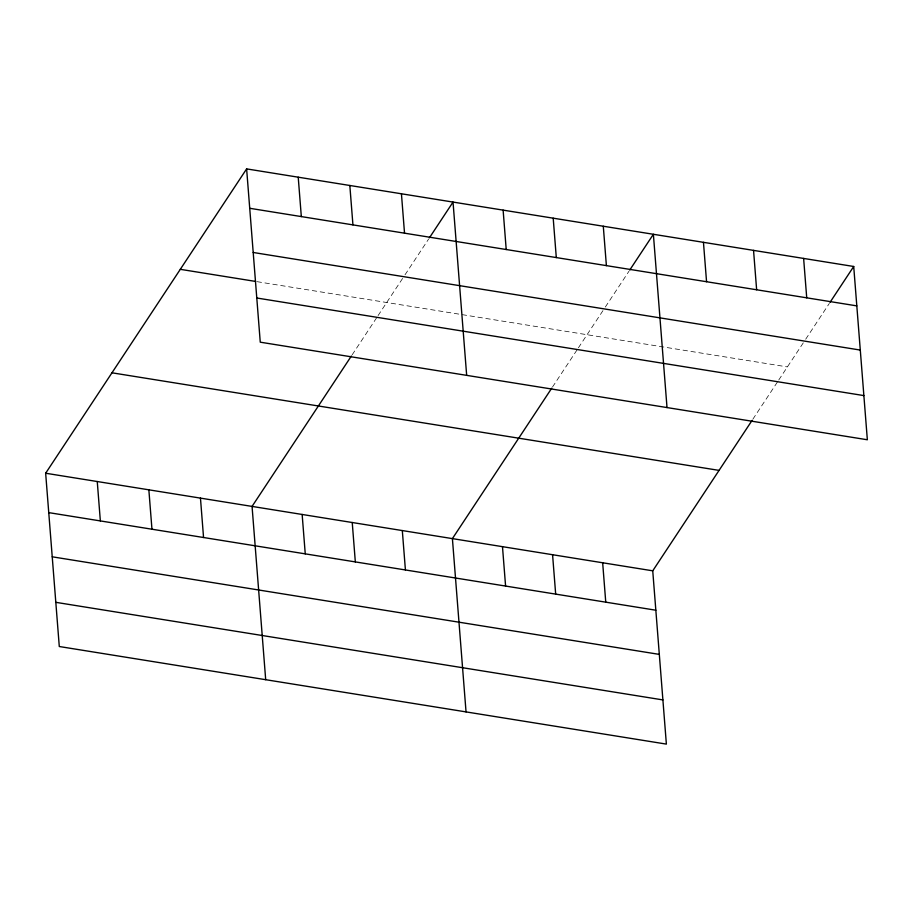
<?xml version="1.0" encoding="UTF-8"?>
<svg xmlns="http://www.w3.org/2000/svg" width="913" height="913" viewBox="0 0 913 913"><rect width="100%" height="100%" fill="white"/><g stroke="black" fill="none" stroke-linecap="round" stroke-linejoin="round"><path stroke-width="0.68" stroke-dasharray="4.57 3.42" d="M352.156 354.837L377.286 316.777M378.073 315.59L404.242 275.954M405.007 274.802L428.642 239.012M552.491 387.044L577.632 348.983M578.408 347.796L604.589 308.16M605.342 307.008L628.977 271.218M752.837 419.238L777.967 381.189M778.755 379.991L804.924 340.366M805.688 339.214L829.324 303.424M257.01 281.661L787.394 366.912"/><path stroke-width="1.37" d="M752.05 420.437L652.738 570.819L666.376 744.106L59.288 646.518L45.65 473.231L246.624 168.894L853.712 266.482L867.35 439.769L260.262 342.181L246.624 168.894M351.368 356.024L252.056 506.407L265.694 679.694M429.395 237.859L453.031 202.081L466.669 375.369M551.703 388.23L452.403 538.613L466.041 711.9M629.742 270.065L653.377 234.276L667.015 407.563M830.077 302.271L853.712 266.482M249.717 208.29L856.816 305.878M253.198 252.479L860.286 350.067M180.306 269.324L255.617 281.432M256.781 298.003L863.869 395.591M111.968 372.801L719.056 470.389M45.65 473.231L652.738 570.819M48.754 512.627L655.842 610.215M52.224 556.804L659.323 654.393M55.807 602.329L662.906 699.917M803.623 258.436L806.727 297.832M753.545 250.379L756.637 289.775M703.455 242.333L706.559 281.729M603.288 226.23L606.392 265.626M602.66 562.762L605.753 602.158M553.198 218.173L556.302 257.58M552.57 554.716L555.675 594.112M503.12 210.127L506.213 249.523M502.481 546.659L505.585 586.055M401.435 193.784L404.527 233.18M402.313 530.556L405.418 569.963M349.827 185.487L352.932 224.883M352.235 522.51L355.328 561.906M298.22 177.19L301.324 216.586M302.146 514.453L305.25 553.86M200.461 498.11L203.553 537.506M148.853 489.813L151.957 529.22M97.257 481.528L100.35 520.924"/></g></svg>
